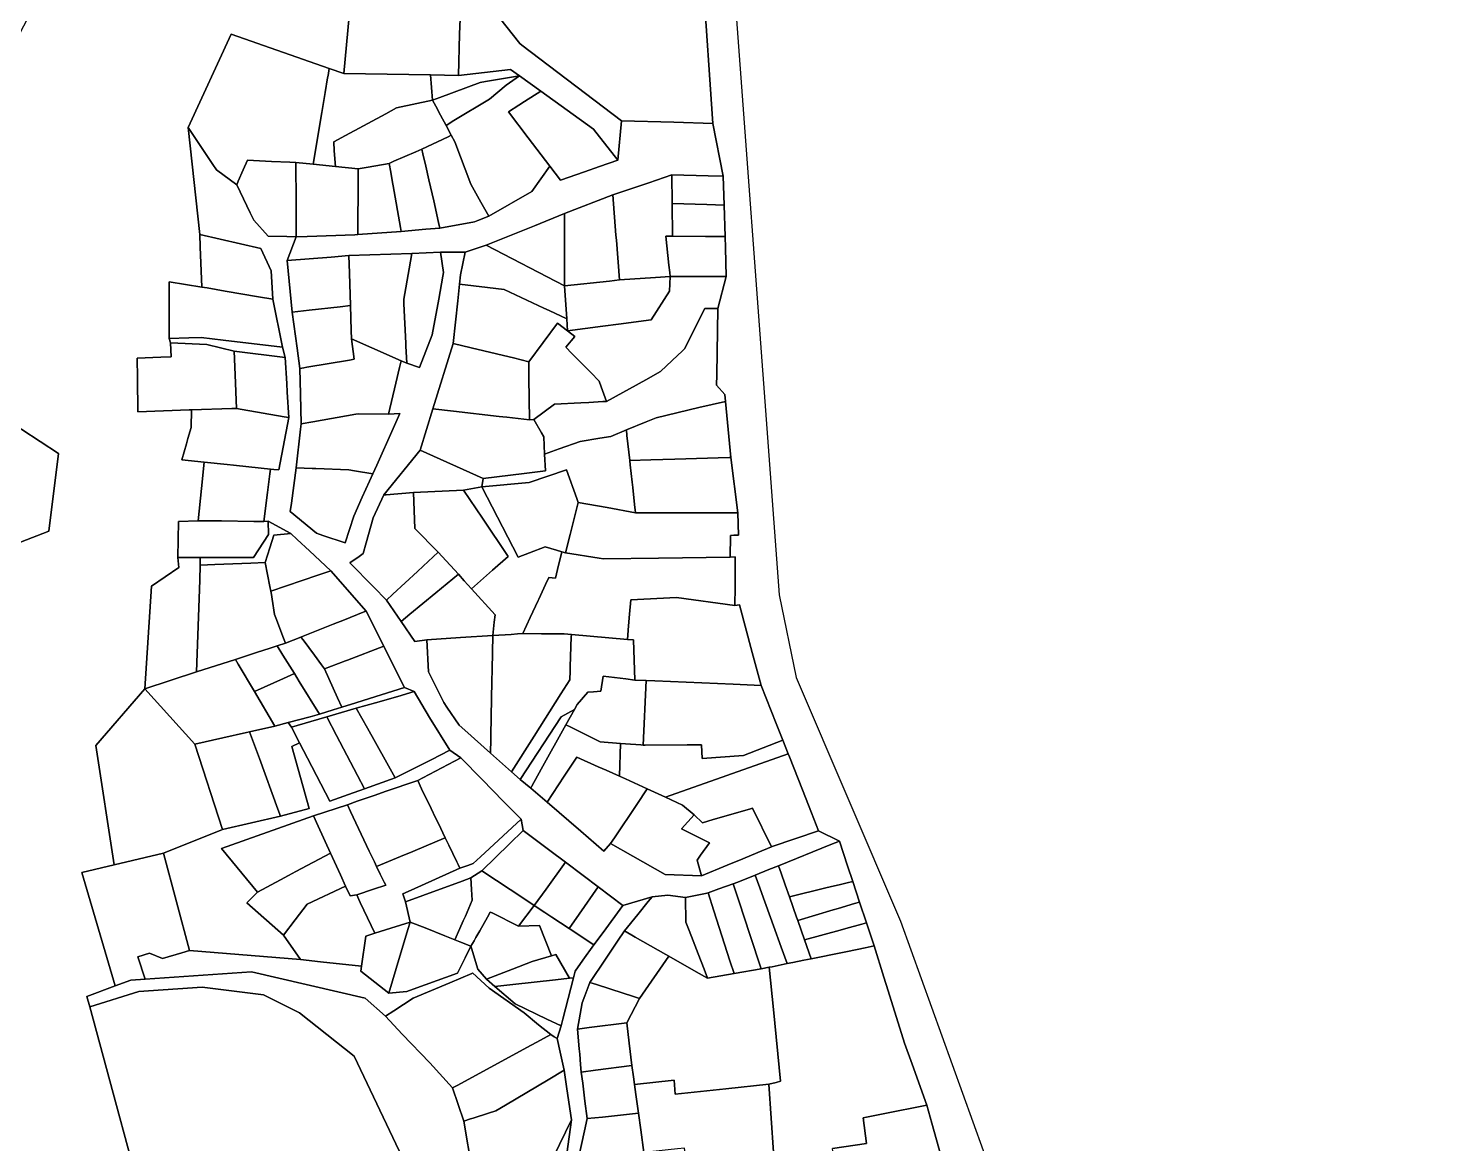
# Model space of a CAD drawing. Header units: inches. Extents: x 469449 to 472390, y 1000542 to 1004361.
# Drawn here: x 472081 to 472390.3, y 1001088.8 to 1001334.7 of the extents above; entities that cross this region are included whole.
import ezdxf

# ---------------------------------------------------------------- set-up
doc = ezdxf.new("R2010")
doc.units = ezdxf.units.IN
doc.header["$MEASUREMENT"] = 0
doc.layers.add('Gulele_10_07_New_Parcel', color=7, linetype='Continuous')

msp = doc.modelspace()

# ---------------------------------------------------------------- linework, layer by layer
at = {"layer": 'Gulele_10_07_New_Parcel'}
for points in [[(472097.52, 1001483.03), (472088.85, 1001455.86), (472086.35, 1001431.86), (472086.26, 1001429.87), (472086.08, 1001425.94), (472084.62, 1001394.42), (472085.99, 1001361.15), (472081.68, 1001338.57), (472070.96, 1001318.11), (472067.76, 1001275.52), (472075.54, 1001248.93), (472087.65, 1001241), (472085.56, 1001223.88), (472071.64, 1001218.5), (472071.22, 1001208.48), (472078.6, 1001202.64), (472076.23, 1001168.48), (472075.81, 1001136.6), (472070.1, 1001115.38), (472081.24, 1001080.03)], [(472232.75, 1001463.52), (472234.19, 1001375.33), (472246.48, 1001209.8), (472250.24, 1001191.59), (472273.22, 1001137.95), (472291.43, 1001087.35), (472302.12, 1001044.85), (472306.17, 1000998.59), (472307.47, 1000965.19), (472310.36, 1000866.6), (472312.67, 1000853.3), (472319.9, 1000826.99), (472352.13, 1000750.8), (472385.08, 1000686.03), (472390.32, 1000679.22), (472200.76, 1000644.61), (472199.07, 1000644.3), (471657.08, 1000542.93), (471653.75, 1000542.33), (471650.07, 1000541.67), (471342.89, 1000998.27), (471292.88, 1001049.45)], [(472152.28, 1001343.77), (472150.55, 1001324.72), (472147.32, 1001325.85), (472125.72, 1001333.42), (472116.25, 1001312.84), (472118.77, 1001289.22), (472118.88, 1001286.51), (472119.24, 1001277.66), (472112.07, 1001278.8), (472112.07, 1001269.96), (472112.07, 1001266.35), (472112.37, 1001265.36), (472112.48, 1001262.29), (472110.23, 1001262.2), (472105.01, 1001261.99), (472105.05, 1001257.55), (472105.13, 1001250.2), (472116.45, 1001250.57), (472116.98, 1001250.59), (472116.87, 1001246.73), (472116.19, 1001244.31), (472115.85, 1001243.1), (472114.86, 1001239.62), (472119.79, 1001239.09), (472119.17, 1001233.26), (472118.41, 1001226.18), (472114.08, 1001226.03), (472113.96, 1001218.03), (472114.2, 1001215.85), (472108.15, 1001211.76), (472106.67, 1001189.13), (472095.89, 1001176.67), (472099.89, 1001150.3), (472092.83, 1001148.64), (472100.12, 1001123.65), (472093.9, 1001121.34), (472094.53, 1001119.02), (472108.77, 1001066.61)], [(472288.14, 1001064.82), (472280.12, 1001093.37), (472279.01, 1001097.36), (472275.75, 1001106.41), (472274.1, 1001111), (472270.47, 1001122.58), (472269.54, 1001125.57), (472267.38, 1001132.46), (472265.7, 1001137.53), (472264.18, 1001142.14), (472262.68, 1001146.67), (472261.54, 1001150.09), (472259.74, 1001155.55), (472255.16, 1001157.84), (472253.61, 1001161.77), (472251.59, 1001166.87), (472248.72, 1001174.16), (472248.46, 1001174.82), (472247.27, 1001177.84), (472245.82, 1001181.51), (472244.74, 1001184.24), (472242.52, 1001189.86), (472240.55, 1001197.13), (472237.71, 1001207.62), (472236.73, 1001207.52), (472236.75, 1001211.57), (472236.76, 1001212.24), (472236.8, 1001218.2), (472235.67, 1001218.12), (472235.74, 1001222.93), (472236.47, 1001222.96), (472237.51, 1001223), (472237.36, 1001227.93), (472235.81, 1001240.09), (472234.61, 1001252.47), (472234.47, 1001253.95), (472232.69, 1001256.02), (472232.72, 1001258.29), (472232.93, 1001272.97), (472234.82, 1001280.02), (472234.62, 1001286.27), (472234.54, 1001288.79), (472234.32, 1001295.72), (472234.11, 1001302.09), (472231.88, 1001313.72), (472229.74, 1001344.89)], [(472184.84, 1001337.02), (472189.33, 1001331.34), (472189.79, 1001330.99), (472211.72, 1001314.33), (472210.91, 1001305.62), (472205.52, 1001312.44), (472193.93, 1001320.8), (472189.22, 1001324.19), (472187.29, 1001325.58), (472175.8, 1001324.31), (472176.06, 1001333.43), (472176.21, 1001338.47)], [(472071.64, 1001218.5), (472085.56, 1001223.88), (472087.65, 1001241), (472075.54, 1001248.93)], [(472198.42, 1001077.55), (472200.69, 1001094.11), (472199.71, 1001100.94), (472199.12, 1001105.06), (472198.23, 1001109.06), (472197.55, 1001112.06), (472198.4, 1001114.82), (472198.78, 1001116.3), (472201.12, 1001125.46), (472201.49, 1001126.91), (472203.23, 1001129.34), (472205.63, 1001132.69), (472207.65, 1001135.44), (472212.03, 1001141.39), (472218.45, 1001143.31), (472217.6, 1001142.25), (472215.29, 1001139.37), (472212.41, 1001135.77), (472210.87, 1001133.48), (472208.21, 1001129.52), (472204.77, 1001124.4), (472203.66, 1001121.49), (472203.07, 1001119.93), (472202.62, 1001117.45), (472202.02, 1001114.13), (472202.41, 1001109.75), (472202.52, 1001108.61), (472202.72, 1001106.3), (472202.87, 1001104.67), (472203.18, 1001102.22), (472203.68, 1001098.29), (472204.17, 1001094.4), (472203.59, 1001091.74), (472202.28, 1001085.67)], [(472245.26, 1001087.04), (472244.21, 1001102.03), (472245.79, 1001102.4), (472246.77, 1001102.63), (472245.21, 1001118.44), (472244.29, 1001127.76), (472244.95, 1001127.89), (472248.21, 1001128.56), (472249.46, 1001128.81), (472251.92, 1001129.31), (472253.5, 1001129.63), (472260.42, 1001131.04), (472261.5, 1001131.26), (472265.41, 1001132.06), (472267.38, 1001132.46), (472269.54, 1001125.57), (472270.47, 1001122.58), (472274.1, 1001111), (472275.75, 1001106.41), (472279.01, 1001097.36), (472269.38, 1001095.43), (472264.98, 1001094.55), (472265.7, 1001088.95), (472258.2, 1001087.83)], [(472169.11, 1001073.88), (472152.78, 1001108.14), (472140.74, 1001117.74), (472138.59, 1001118.81), (472132.85, 1001121.69), (472119.28, 1001123.36), (472105.36, 1001122.39), (472094.53, 1001119.02), (472093.9, 1001121.34), (472100.12, 1001123.65), (472103.57, 1001124.93), (472106.76, 1001125.15), (472130.17, 1001126.74), (472155.22, 1001120.94), (472159.73, 1001116.95), (472163.37, 1001113.02), (472169.47, 1001106.68), (472174.5, 1001101.17), (472176.97, 1001093.88), (472178.82, 1001082.99)]]:
    msp.add_lwpolyline(points, dxfattribs=at)
for points in [[(472229.74, 1001344.89), (472231.88, 1001313.72), (472223.28, 1001313.98), (472211.72, 1001314.33), (472189.79, 1001330.99), (472189.33, 1001331.34), (472184.84, 1001337.02), (472182.81, 1001339.59), (472183.3, 1001346.91), (472183.54, 1001350.57), (472183.73, 1001353.44), (472194.72, 1001376.36), (472225.48, 1001386.01), (472227.2, 1001386.55), (472229.03, 1001354.77), (472226.18, 1001353.65), (472226.69, 1001345.29)], [(472176.06, 1001333.43), (472175.8, 1001324.31), (472169.6, 1001324.41), (472150.55, 1001324.72), (472152.28, 1001343.77), (472153.74, 1001343.45), (472160.46, 1001341.96), (472170.38, 1001339.76), (472176.21, 1001338.47)], [(472145.68, 1001316.16), (472143.75, 1001304.72), (472139.96, 1001305.11), (472138.62, 1001305.17), (472134.61, 1001305.36), (472129.27, 1001305.62), (472128.35, 1001303.5), (472127.27, 1001301.01), (472126.93, 1001300.22), (472122.46, 1001303.47), (472121.68, 1001304.64), (472116.25, 1001312.84), (472125.72, 1001333.42), (472147.32, 1001325.85), (472147.06, 1001324.27), (472146.97, 1001323.74), (472146.42, 1001320.53)], [(472148.44, 1001307.71), (472148.69, 1001304.2), (472143.75, 1001304.72), (472145.68, 1001316.16), (472146.42, 1001320.53), (472146.97, 1001323.74), (472147.06, 1001324.27), (472147.32, 1001325.85), (472150.55, 1001324.72), (472169.6, 1001324.41), (472170.09, 1001318.86), (472162.15, 1001317.13), (472159.8, 1001315.87), (472150.91, 1001311.09), (472148.3, 1001309.69)], [(472189.22, 1001324.19), (472181.75, 1001322.93), (472180.58, 1001322.73), (472171.69, 1001319.45), (472170.09, 1001318.86), (472169.6, 1001324.41), (472175.8, 1001324.31), (472187.29, 1001325.58)], [(472173.06, 1001313.29), (472171.85, 1001315.56), (472170.82, 1001317.5), (472170.09, 1001318.86), (472171.69, 1001319.45), (472180.58, 1001322.73), (472181.75, 1001322.93), (472189.22, 1001324.19), (472186.28, 1001322.19), (472182.64, 1001319.1), (472174.79, 1001314.34)], [(472191.98, 1001298.69), (472182.51, 1001293.29), (472180.76, 1001296.39), (472178.54, 1001300.32), (472174.98, 1001309.69), (472174.22, 1001311.11), (472173.06, 1001313.29), (472174.79, 1001314.34), (472182.64, 1001319.1), (472186.28, 1001322.19), (472189.22, 1001324.19), (472193.93, 1001320.8), (472190.33, 1001318.54), (472189.07, 1001317.75), (472186.79, 1001316.31), (472191.17, 1001310.57), (472195.96, 1001304.28)], [(472155.89, 1001304.08), (472153.7, 1001303.68), (472148.69, 1001304.2), (472148.44, 1001307.71), (472148.3, 1001309.69), (472150.91, 1001311.09), (472159.8, 1001315.87), (472162.15, 1001317.13), (472170.09, 1001318.86), (472170.82, 1001317.5), (472171.85, 1001315.56), (472173.06, 1001313.29), (472174.22, 1001311.11), (472173.55, 1001310.79), (472167.75, 1001308.06), (472166.37, 1001307.46), (472161.58, 1001305.37), (472160.52, 1001304.91)], [(472203.57, 1001303.07), (472198.29, 1001301.24), (472195.96, 1001304.28), (472191.17, 1001310.57), (472186.79, 1001316.31), (472189.07, 1001317.75), (472190.33, 1001318.54), (472193.93, 1001320.8), (472205.52, 1001312.44), (472210.91, 1001305.62), (472206.89, 1001304.22)], [(472121.68, 1001304.64), (472122.46, 1001303.47), (472126.93, 1001300.22), (472129.92, 1001293.99), (472130.69, 1001292.38), (472133.85, 1001288.91), (472137.99, 1001288.78), (472140.06, 1001288.71), (472138.07, 1001283.48), (472139.14, 1001272.16), (472140.24, 1001264.22), (472140.86, 1001259.74), (472140.97, 1001254.08), (472141.1, 1001247.53), (472140.97, 1001246.34), (472140.03, 1001237.83), (472138.97, 1001230.02), (472138.72, 1001228.2), (472144.53, 1001223.4), (472145.91, 1001222.94), (472150.82, 1001221.32), (472152.72, 1001227.19), (472154.6, 1001231.35), (472156.2, 1001234.87), (472156.93, 1001236.47), (472157.81, 1001238.44), (472161.39, 1001246.5), (472162.86, 1001249.8), (472160.37, 1001249.66), (472161.99, 1001256.49), (472162.81, 1001259.92), (472163.17, 1001261.44), (472164.4, 1001260.9), (472167.24, 1001259.95), (472170.03, 1001267.12), (472171.45, 1001274.98), (472172.37, 1001280.07), (472172.52, 1001280.87), (472171.81, 1001285.32), (472177.28, 1001285.34), (472176.22, 1001280.39), (472176.01, 1001278.33), (472175.63, 1001274.62), (472174.66, 1001265.25), (472170.14, 1001250.82), (472167.38, 1001241.72), (472159.33, 1001231.85), (472157, 1001226.83), (472155.46, 1001221.27), (472154.8, 1001218.91), (472153.93, 1001218.3), (472151.83, 1001216.86), (472157.06, 1001211.58), (472159.96, 1001208.65), (472163.16, 1001203.97), (472166.18, 1001199.53), (472168.86, 1001199.91), (472169.22, 1001192.84), (472172.54, 1001186.12), (472173.24, 1001185.08), (472175.93, 1001181.09), (472177.17, 1001180), (472182.87, 1001174.95), (472187.5, 1001170.86), (472189.43, 1001169.14), (472191.75, 1001167.25), (472195.31, 1001164.17), (472202.76, 1001157.74), (472207.8, 1001153.38), (472209.28, 1001155.01), (472214.26, 1001152.21), (472221.37, 1001148.22), (472229.37, 1001147.94), (472234.98, 1001150.26), (472238.43, 1001151.69), (472241.75, 1001153.06), (472244.77, 1001154.31), (472244.91, 1001154.37), (472255.16, 1001157.84), (472259.74, 1001155.55), (472257.87, 1001154.79), (472246.35, 1001150.15), (472244.23, 1001149.3), (472241.18, 1001148.07), (472237.34, 1001146.52), (472236.37, 1001146.13), (472233.17, 1001145.02), (472230.79, 1001144.19), (472230.24, 1001144), (472225.8, 1001143.11), (472221.91, 1001143.67), (472218.45, 1001143.31), (472212.03, 1001141.39), (472206.59, 1001145.49), (472203.31, 1001147.96), (472199.41, 1001150.91), (472195.95, 1001153.51), (472190.09, 1001157.92), (472189.58, 1001160.39), (472185.73, 1001164.32), (472181.01, 1001169.14), (472176.35, 1001173.9), (472173.88, 1001175.6), (472169.38, 1001182.83), (472166.06, 1001188.52), (472163.88, 1001189.38), (472159.48, 1001198.19), (472159.32, 1001198.51), (472155.46, 1001206.24), (472147.69, 1001215.13), (472142.99, 1001219.51), (472140.26, 1001222.06), (472138.86, 1001223.37), (472133.83, 1001226.09), (472132.94, 1001226), (472133.74, 1001232.4), (472134.25, 1001236.47), (472134.39, 1001237.56), (472135.13, 1001237.48), (472136.2, 1001237.36), (472138.39, 1001248.89), (472138.06, 1001254.52), (472137.95, 1001256.39), (472137.62, 1001262.17), (472137.03, 1001264.4), (472134.9, 1001274.99), (472134.54, 1001281.22), (472132.23, 1001286.19), (472118.77, 1001289.22), (472116.25, 1001312.84)], [(472231.88, 1001313.72), (472234.11, 1001302.09), (472230.81, 1001302.17), (472222.8, 1001302.37), (472217.72, 1001300.66), (472209.79, 1001297.99), (472199.19, 1001293.88), (472192.52, 1001291.19), (472181.87, 1001286.88), (472177.28, 1001285.34), (472171.81, 1001285.32), (472165.52, 1001285.08), (472151.65, 1001284.61), (472147.72, 1001284.28), (472138.07, 1001283.48), (472140.06, 1001288.71), (472142.43, 1001288.8), (472152.93, 1001289.19), (472153.6, 1001289.22), (472163.17, 1001289.93), (472168.6, 1001290.39), (472171.72, 1001290.65), (472179.35, 1001292.07), (472180.05, 1001292.34), (472182.51, 1001293.29), (472191.98, 1001298.69), (472195.96, 1001304.28), (472198.29, 1001301.24), (472203.57, 1001303.07), (472206.89, 1001304.22), (472210.91, 1001305.62), (472211.72, 1001314.33), (472223.28, 1001313.98)], [(472179.35, 1001292.07), (472171.72, 1001290.65), (472171.43, 1001291.92), (472170.34, 1001296.67), (472169.29, 1001301.28), (472168.6, 1001304.34), (472167.98, 1001307.05), (472167.75, 1001308.06), (472173.55, 1001310.79), (472174.22, 1001311.11), (472174.98, 1001309.69), (472178.54, 1001300.32), (472180.76, 1001296.39), (472182.51, 1001293.29), (472180.05, 1001292.34)], [(472168.6, 1001290.39), (472163.17, 1001289.93), (472163.02, 1001290.77), (472161.39, 1001299.97), (472161.26, 1001300.71), (472160.86, 1001303), (472160.52, 1001304.91), (472161.58, 1001305.37), (472166.37, 1001307.46), (472167.75, 1001308.06), (472167.98, 1001307.05), (472168.6, 1001304.34), (472169.29, 1001301.28), (472170.34, 1001296.67), (472171.43, 1001291.92), (472171.72, 1001290.65)], [(472140, 1001297.84), (472140.06, 1001288.71), (472137.99, 1001288.78), (472133.85, 1001288.91), (472130.69, 1001292.38), (472129.92, 1001293.99), (472126.93, 1001300.22), (472127.27, 1001301.01), (472128.35, 1001303.5), (472129.27, 1001305.62), (472134.61, 1001305.36), (472138.62, 1001305.17), (472139.96, 1001305.11), (472139.97, 1001303.55)], [(472142.43, 1001288.8), (472140.06, 1001288.71), (472140, 1001297.84), (472139.97, 1001303.55), (472139.96, 1001305.11), (472143.75, 1001304.72), (472148.69, 1001304.2), (472153.7, 1001303.68), (472153.67, 1001300.02), (472153.61, 1001290.83), (472153.6, 1001289.22), (472152.93, 1001289.19)], [(472163.17, 1001289.93), (472153.6, 1001289.22), (472153.61, 1001290.83), (472153.67, 1001300.02), (472153.7, 1001303.68), (472155.89, 1001304.08), (472160.52, 1001304.91), (472160.86, 1001303), (472161.26, 1001300.71), (472161.39, 1001299.97), (472163.02, 1001290.77)], [(472219.22, 1001279.79), (472211.28, 1001279.24), (472210.59, 1001287.96), (472210.5, 1001289.12), (472209.79, 1001297.99), (472217.72, 1001300.66), (472222.8, 1001302.37), (472222.87, 1001296.08), (472222.94, 1001288.86), (472221.53, 1001288.86), (472222.19, 1001282.48), (472222.36, 1001280.88), (472222.45, 1001280.02)], [(472234.11, 1001302.09), (472234.32, 1001295.72), (472230.54, 1001295.84), (472222.87, 1001296.08), (472222.8, 1001302.37), (472230.81, 1001302.17)], [(472209.05, 1001278.99), (472199.19, 1001277.9), (472199.19, 1001281.93), (472199.19, 1001283.43), (472199.19, 1001287.05), (472199.19, 1001288.08), (472199.19, 1001293.88), (472209.79, 1001297.99), (472210.5, 1001289.12), (472210.59, 1001287.96), (472211.28, 1001279.24)], [(472199.19, 1001281.93), (472199.19, 1001277.9), (472181.87, 1001286.88), (472192.52, 1001291.19), (472199.19, 1001293.88), (472199.19, 1001288.08), (472199.19, 1001287.05), (472199.19, 1001283.43)], [(472234.32, 1001295.72), (472234.54, 1001288.79), (472230.23, 1001288.82), (472222.94, 1001288.86), (472222.87, 1001296.08), (472230.54, 1001295.84)], [(472134.54, 1001281.22), (472134.9, 1001274.99), (472131.71, 1001275.54), (472124.38, 1001276.79), (472120.42, 1001277.46), (472119.24, 1001277.66), (472118.88, 1001286.51), (472118.77, 1001289.22), (472132.23, 1001286.19)], [(472234.82, 1001280.02), (472222.45, 1001280.02), (472222.36, 1001280.88), (472222.19, 1001282.48), (472221.53, 1001288.86), (472222.94, 1001288.86), (472230.23, 1001288.82), (472234.54, 1001288.79), (472234.62, 1001286.27)], [(472142.86, 1001272.57), (472139.14, 1001272.16), (472138.07, 1001283.48), (472147.72, 1001284.28), (472151.65, 1001284.61), (472151.77, 1001280.76), (472152.01, 1001273.58), (472149.7, 1001273.32)], [(472164.23, 1001264.63), (472164.4, 1001260.9), (472163.17, 1001261.44), (472156.7, 1001264.28), (472152.24, 1001266.23), (472152.18, 1001268.09), (472152.01, 1001273.58), (472151.77, 1001280.76), (472151.65, 1001284.61), (472165.52, 1001285.08), (472164.92, 1001281.65), (472163.75, 1001275.01), (472163.79, 1001273.97), (472164.19, 1001265.33)], [(472170.03, 1001267.12), (472167.24, 1001259.95), (472164.4, 1001260.9), (472164.23, 1001264.63), (472164.19, 1001265.33), (472163.79, 1001273.97), (472163.75, 1001275.01), (472164.92, 1001281.65), (472165.52, 1001285.08), (472171.81, 1001285.32), (472172.52, 1001280.87), (472172.37, 1001280.07), (472171.45, 1001274.98)], [(472199.19, 1001277.9), (472199.66, 1001270.63), (472195.8, 1001272.46), (472194.64, 1001273.01), (472185.9, 1001277.14), (472184.05, 1001277.36), (472182.18, 1001277.59), (472176.01, 1001278.33), (472176.22, 1001280.39), (472177.28, 1001285.34), (472181.87, 1001286.88)], [(472134.9, 1001274.99), (472137.03, 1001264.4), (472123.92, 1001265.96), (472119.06, 1001266.53), (472116.38, 1001266.46), (472112.07, 1001266.35), (472112.07, 1001269.96), (472112.07, 1001278.8), (472119.24, 1001277.66), (472120.42, 1001277.46), (472124.38, 1001276.79), (472131.71, 1001275.54)], [(472199.66, 1001270.63), (472199.83, 1001268), (472197.6, 1001269.74), (472191.27, 1001261.22), (472187.93, 1001262.03), (472186.99, 1001262.26), (472178.58, 1001264.3), (472174.66, 1001265.25), (472175.63, 1001274.62), (472176.01, 1001278.33), (472182.18, 1001277.59), (472184.05, 1001277.36), (472185.9, 1001277.14), (472194.64, 1001273.01), (472195.8, 1001272.46)], [(472207.6, 1001269.02), (472199.83, 1001268), (472199.66, 1001270.63), (472199.19, 1001277.9), (472209.05, 1001278.99), (472211.28, 1001279.24), (472219.22, 1001279.79), (472222.45, 1001280.02), (472222.31, 1001276.79), (472218.28, 1001270.42), (472211.09, 1001269.48)], [(472217.07, 1001257.24), (472208.45, 1001252.47), (472207.27, 1001255.69), (472206.83, 1001256.91), (472206.54, 1001257.2), (472205.25, 1001258.52), (472200.8, 1001263.05), (472199.47, 1001264.41), (472201.45, 1001266.74), (472199.83, 1001268), (472207.6, 1001269.02), (472211.09, 1001269.48), (472218.28, 1001270.42), (472222.31, 1001276.79), (472222.45, 1001280.02), (472234.82, 1001280.02), (472232.93, 1001272.97), (472230.06, 1001272.91), (472225.63, 1001264.07), (472225.03, 1001263.49), (472224.14, 1001262.66), (472220.33, 1001259.05)], [(472141.7, 1001259.88), (472140.86, 1001259.74), (472140.24, 1001264.22), (472139.14, 1001272.16), (472142.86, 1001272.57), (472149.7, 1001273.32), (472152.01, 1001273.58), (472152.18, 1001268.09), (472152.24, 1001266.23), (472152.84, 1001261.75), (472151.79, 1001261.58), (472142.38, 1001259.99)], [(472198, 1001242), (472194.78, 1001240.86), (472194.6, 1001244.69), (472194.09, 1001245.55), (472192.41, 1001248.44), (472196.93, 1001251.83), (472202.79, 1001252.15), (472204.56, 1001252.25), (472207.63, 1001252.42), (472208.45, 1001252.47), (472217.07, 1001257.24), (472220.33, 1001259.05), (472224.14, 1001262.66), (472225.03, 1001263.49), (472225.63, 1001264.07), (472230.06, 1001272.91), (472232.93, 1001272.97), (472232.72, 1001258.29), (472232.69, 1001256.02), (472234.47, 1001253.95), (472234.61, 1001252.47), (472228.79, 1001251.09), (472219.34, 1001248.86), (472217.18, 1001247.97), (472212.8, 1001246.17), (472209.37, 1001244.76), (472206.93, 1001244.35), (472202.59, 1001243.63)], [(472192.41, 1001248.44), (472191.42, 1001248.42), (472191.31, 1001257.65), (472191.27, 1001261.22), (472197.6, 1001269.74), (472199.83, 1001268), (472201.45, 1001266.74), (472199.47, 1001264.41), (472200.8, 1001263.05), (472205.25, 1001258.52), (472206.54, 1001257.2), (472206.83, 1001256.91), (472207.27, 1001255.69), (472208.45, 1001252.47), (472207.63, 1001252.42), (472204.56, 1001252.25), (472202.79, 1001252.15), (472196.93, 1001251.83)], [(472123.92, 1001265.96), (472137.03, 1001264.4), (472137.62, 1001262.17), (472126.35, 1001263.53), (472120.31, 1001265.01), (472112.37, 1001265.36), (472112.07, 1001266.35), (472116.38, 1001266.46), (472119.06, 1001266.53)], [(472161.99, 1001256.49), (472160.37, 1001249.66), (472153.78, 1001249.72), (472153.2, 1001249.62), (472143.69, 1001247.98), (472141.1, 1001247.53), (472140.97, 1001254.08), (472140.86, 1001259.74), (472141.7, 1001259.88), (472142.38, 1001259.99), (472151.79, 1001261.58), (472152.84, 1001261.75), (472152.24, 1001266.23), (472156.7, 1001264.28), (472163.17, 1001261.44), (472162.81, 1001259.92)], [(472116.45, 1001250.57), (472105.13, 1001250.2), (472105.05, 1001257.55), (472105.01, 1001261.99), (472110.23, 1001262.2), (472112.48, 1001262.29), (472112.37, 1001265.36), (472120.31, 1001265.01), (472126.35, 1001263.53), (472126.57, 1001258.31), (472126.89, 1001250.91), (472125.83, 1001250.87), (472116.98, 1001250.59)], [(472138.06, 1001254.52), (472138.39, 1001248.89), (472137.36, 1001249.07), (472128.16, 1001250.69), (472126.89, 1001250.91), (472126.57, 1001258.31), (472126.35, 1001263.53), (472137.62, 1001262.17), (472137.95, 1001256.39)], [(472191.31, 1001257.65), (472191.42, 1001248.42), (472186.44, 1001248.98), (472185.59, 1001249.08), (472184.77, 1001249.17), (472174.73, 1001250.3), (472170.14, 1001250.82), (472174.66, 1001265.25), (472178.58, 1001264.3), (472186.99, 1001262.26), (472187.93, 1001262.03), (472191.27, 1001261.22)], [(472138.39, 1001248.89), (472136.2, 1001237.36), (472135.13, 1001237.48), (472134.39, 1001237.56), (472126.87, 1001238.35), (472126.25, 1001238.41), (472124.86, 1001238.56), (472119.79, 1001239.09), (472114.86, 1001239.62), (472115.85, 1001243.1), (472116.19, 1001244.31), (472116.87, 1001246.73), (472116.98, 1001250.59), (472125.83, 1001250.87), (472126.89, 1001250.91), (472128.16, 1001250.69), (472137.36, 1001249.07)], [(472186.44, 1001248.98), (472191.42, 1001248.42), (472192.41, 1001248.44), (472194.09, 1001245.55), (472194.6, 1001244.69), (472194.78, 1001240.86), (472194.95, 1001237.19), (472190.25, 1001236.61), (472181.24, 1001235.49), (472167.38, 1001241.72), (472170.14, 1001250.82), (472174.73, 1001250.3), (472184.77, 1001249.17), (472185.59, 1001249.08)], [(472218.16, 1001239.58), (472213.54, 1001239.45), (472212.93, 1001244.92), (472212.8, 1001246.17), (472217.18, 1001247.97), (472219.34, 1001248.86), (472228.79, 1001251.09), (472234.61, 1001252.47), (472235.81, 1001240.09), (472235.42, 1001240.08), (472223.45, 1001239.73), (472220.81, 1001239.66)], [(472162.86, 1001249.8), (472161.39, 1001246.5), (472157.81, 1001238.44), (472156.93, 1001236.47), (472152.88, 1001237.19), (472151.65, 1001237.41), (472144.4, 1001237.67), (472143.59, 1001237.7), (472140.03, 1001237.83), (472140.97, 1001246.34), (472141.1, 1001247.53), (472143.69, 1001247.98), (472153.2, 1001249.62), (472153.78, 1001249.72), (472160.37, 1001249.66)], [(472213.65, 1001238.46), (472214.07, 1001234.63), (472214.2, 1001233.51), (472214.61, 1001229.75), (472214.81, 1001227.93), (472208.6, 1001229.05), (472202.16, 1001230.21), (472201.86, 1001231.06), (472199.62, 1001237.37), (472191.35, 1001234.61), (472180.96, 1001233.62), (472181.24, 1001235.49), (472190.25, 1001236.61), (472194.95, 1001237.19), (472194.78, 1001240.86), (472198, 1001242), (472202.59, 1001243.63), (472206.93, 1001244.35), (472209.37, 1001244.76), (472212.8, 1001246.17), (472212.93, 1001244.92), (472213.54, 1001239.45)], [(472181.24, 1001235.49), (472180.96, 1001233.62), (472176.93, 1001232.91), (472165.9, 1001232.42), (472159.87, 1001231.9), (472159.33, 1001231.85), (472167.38, 1001241.72)], [(472133.74, 1001232.4), (472132.94, 1001226), (472131.56, 1001226.02), (472130.72, 1001226.03), (472123.57, 1001226.12), (472119.52, 1001226.17), (472118.41, 1001226.18), (472119.17, 1001233.26), (472119.79, 1001239.09), (472124.86, 1001238.56), (472126.25, 1001238.41), (472126.87, 1001238.35), (472134.39, 1001237.56), (472134.25, 1001236.47)], [(472152.72, 1001227.19), (472150.82, 1001221.32), (472145.91, 1001222.94), (472144.53, 1001223.4), (472138.72, 1001228.2), (472138.97, 1001230.02), (472140.03, 1001237.83), (472143.59, 1001237.7), (472144.4, 1001237.67), (472151.65, 1001237.41), (472152.88, 1001237.19), (472156.93, 1001236.47), (472156.2, 1001234.87), (472154.6, 1001231.35)], [(472215.6, 1001227.93), (472214.81, 1001227.93), (472214.61, 1001229.75), (472214.2, 1001233.51), (472214.07, 1001234.63), (472213.65, 1001238.46), (472213.54, 1001239.45), (472218.16, 1001239.58), (472220.81, 1001239.66), (472223.45, 1001239.73), (472235.42, 1001240.08), (472235.81, 1001240.09), (472237.36, 1001227.93), (472236.47, 1001227.93)], [(472200.41, 1001223.16), (472199.4, 1001219.11), (472198.55, 1001219.34), (472197.43, 1001219.66), (472194.89, 1001220.39), (472191.45, 1001219.08), (472188.95, 1001218.13), (472180.96, 1001233.62), (472191.35, 1001234.61), (472199.62, 1001237.37), (472201.86, 1001231.06), (472202.16, 1001230.21)], [(472161.37, 1001209.96), (472159.96, 1001208.65), (472157.06, 1001211.58), (472151.83, 1001216.86), (472153.93, 1001218.3), (472154.8, 1001218.91), (472155.46, 1001221.27), (472157, 1001226.83), (472159.33, 1001231.85), (472159.87, 1001231.9), (472165.9, 1001232.42), (472166.18, 1001224.43), (472171.35, 1001219.26), (472168.04, 1001216.18), (472166.78, 1001215.01)], [(472183.33, 1001215.27), (472178.66, 1001211.16), (472177.07, 1001212.92), (472175.77, 1001214.36), (472172.22, 1001218.29), (472171.35, 1001219.26), (472166.18, 1001224.43), (472165.9, 1001232.42), (472176.93, 1001232.91), (472181.09, 1001226.72), (472186.76, 1001218.27)], [(472180.96, 1001233.62), (472188.95, 1001218.13), (472191.45, 1001219.08), (472194.89, 1001220.39), (472197.43, 1001219.66), (472198.55, 1001219.34), (472197.65, 1001215.44), (472197.21, 1001213.54), (472195.73, 1001213.68), (472195.01, 1001212.13), (472193.51, 1001208.88), (472193.38, 1001208.6), (472191.63, 1001204.82), (472190, 1001201.3), (472188.79, 1001201.22), (472187.4, 1001201.13), (472183.37, 1001200.86), (472183.69, 1001203.84), (472183.86, 1001205.4), (472178.66, 1001211.16), (472183.33, 1001215.27), (472186.76, 1001218.27), (472181.09, 1001226.72), (472176.93, 1001232.91)], [(472208.6, 1001229.05), (472214.81, 1001227.93), (472215.6, 1001227.93), (472236.47, 1001227.93), (472237.36, 1001227.93), (472237.51, 1001223), (472236.47, 1001222.96), (472235.74, 1001222.93), (472235.67, 1001218.12), (472219.87, 1001217.92), (472207.74, 1001217.77), (472206.8, 1001217.92), (472199.4, 1001219.11), (472200.41, 1001223.16), (472202.16, 1001230.21)], [(472131.56, 1001226.02), (472132.94, 1001226), (472133.83, 1001226.09), (472133.94, 1001223.13), (472130.62, 1001218.09), (472123.48, 1001218.06), (472120.65, 1001218.05), (472118.88, 1001218.05), (472113.96, 1001218.03), (472114.08, 1001226.03), (472118.41, 1001226.18), (472119.52, 1001226.17), (472123.57, 1001226.12), (472130.72, 1001226.03)], [(472138.86, 1001223.37), (472135.12, 1001222.95), (472134.26, 1001220.23), (472133.22, 1001216.97), (472130.03, 1001216.84), (472122.12, 1001216.51), (472118.89, 1001216.38), (472118.88, 1001218.05), (472120.65, 1001218.05), (472123.48, 1001218.06), (472130.62, 1001218.09), (472133.94, 1001223.13), (472133.83, 1001226.09)], [(472144.82, 1001214.15), (472134.47, 1001210.63), (472134.26, 1001211.67), (472133.22, 1001216.97), (472134.26, 1001220.23), (472135.12, 1001222.95), (472138.86, 1001223.37), (472140.26, 1001222.06), (472142.99, 1001219.51), (472147.69, 1001215.13)], [(472165.09, 1001205.56), (472163.16, 1001203.97), (472159.96, 1001208.65), (472161.37, 1001209.96), (472166.78, 1001215.01), (472168.04, 1001216.18), (472171.35, 1001219.26), (472172.22, 1001218.29), (472175.77, 1001214.36), (472172.06, 1001211.31), (472170.8, 1001210.27)], [(472206.8, 1001217.92), (472207.74, 1001217.77), (472219.87, 1001217.92), (472235.67, 1001218.12), (472236.8, 1001218.2), (472236.76, 1001212.24), (472236.75, 1001211.57), (472236.73, 1001207.52), (472223.86, 1001209.22), (472213.75, 1001208.73), (472213.5, 1001205.61), (472213.29, 1001203.02), (472213.05, 1001199.96), (472200.68, 1001201.09), (472199.12, 1001201.23), (472194.09, 1001201.27), (472190, 1001201.3), (472191.63, 1001204.82), (472193.38, 1001208.6), (472193.51, 1001208.88), (472195.01, 1001212.13), (472195.73, 1001213.68), (472197.21, 1001213.54), (472197.65, 1001215.44), (472198.55, 1001219.34), (472199.4, 1001219.11)], [(472118.89, 1001216.38), (472118.78, 1001213.07), (472118.1, 1001192.84), (472106.67, 1001189.13), (472108.15, 1001211.76), (472114.2, 1001215.85), (472113.96, 1001218.03), (472118.88, 1001218.05)], [(472126.64, 1001195.61), (472118.1, 1001192.84), (472118.78, 1001213.07), (472118.89, 1001216.38), (472122.12, 1001216.51), (472130.03, 1001216.84), (472133.22, 1001216.97), (472134.26, 1001211.67), (472134.47, 1001210.63), (472134.57, 1001209.93), (472134.74, 1001208.85), (472135.24, 1001205.47), (472135.52, 1001204.76), (472135.89, 1001203.79), (472137.09, 1001200.68), (472137.67, 1001199.19), (472135.82, 1001198.59), (472134.08, 1001198.02), (472131.5, 1001197.19)], [(472141.06, 1001200.53), (472137.67, 1001199.19), (472137.09, 1001200.68), (472135.89, 1001203.79), (472135.52, 1001204.76), (472135.24, 1001205.47), (472134.74, 1001208.85), (472134.57, 1001209.93), (472134.47, 1001210.63), (472144.82, 1001214.15), (472147.69, 1001215.13), (472155.46, 1001206.24), (472154.8, 1001205.98), (472150.71, 1001204.36), (472148.21, 1001203.37), (472141.59, 1001200.75)], [(472168.86, 1001199.91), (472166.18, 1001199.53), (472163.16, 1001203.97), (472165.09, 1001205.56), (472170.8, 1001210.27), (472172.06, 1001211.31), (472175.77, 1001214.36), (472177.07, 1001212.92), (472178.66, 1001211.16), (472183.86, 1001205.4), (472183.69, 1001203.84), (472183.37, 1001200.86), (472176.28, 1001200.4)], [(472223.86, 1001209.22), (472236.73, 1001207.52), (472237.71, 1001207.62), (472240.55, 1001197.13), (472242.52, 1001189.86), (472236.34, 1001190.13), (472219.07, 1001190.87), (472217.13, 1001190.96), (472214.66, 1001191.06), (472214.38, 1001199.91), (472213.05, 1001199.96), (472213.29, 1001203.02), (472213.5, 1001205.61), (472213.75, 1001208.73)], [(472150.92, 1001195.31), (472146.27, 1001193.53), (472145.64, 1001194.38), (472144.05, 1001196.51), (472141.54, 1001199.89), (472141.06, 1001200.53), (472141.59, 1001200.75), (472148.21, 1001203.37), (472150.71, 1001204.36), (472154.8, 1001205.98), (472155.46, 1001206.24), (472159.32, 1001198.51), (472151.34, 1001195.47)], [(472148.21, 1001184.46), (472145.2, 1001183.51), (472140.72, 1001190.72), (472139.63, 1001192.47), (472137.62, 1001195.7), (472137.08, 1001196.57), (472135.82, 1001198.59), (472137.67, 1001199.19), (472141.06, 1001200.53), (472141.54, 1001199.89), (472144.05, 1001196.51), (472145.64, 1001194.38), (472146.27, 1001193.53), (472149.16, 1001187.16), (472150.12, 1001185.06)], [(472182.93, 1001178.13), (472182.87, 1001174.95), (472177.17, 1001180), (472175.93, 1001181.09), (472173.24, 1001185.08), (472172.54, 1001186.12), (472169.22, 1001192.84), (472168.86, 1001199.91), (472176.28, 1001200.4), (472183.37, 1001200.86), (472183.22, 1001193.37), (472183.17, 1001190.72), (472183.1, 1001187.01), (472182.95, 1001178.85)], [(472192.47, 1001178.72), (472187.5, 1001170.86), (472182.87, 1001174.95), (472182.93, 1001178.13), (472182.95, 1001178.85), (472183.1, 1001187.01), (472183.17, 1001190.72), (472183.22, 1001193.37), (472183.37, 1001200.86), (472187.4, 1001201.13), (472188.79, 1001201.22), (472190, 1001201.3), (472194.09, 1001201.27), (472199.12, 1001201.23), (472200.68, 1001201.09), (472200.66, 1001200.6), (472200.42, 1001194.02), (472200.39, 1001193.07), (472200.32, 1001191.14), (472198.35, 1001188.02)], [(472214.38, 1001199.91), (472214.66, 1001191.06), (472212.68, 1001191.31), (472207.66, 1001191.93), (472207.16, 1001188.61), (472205.56, 1001188.49), (472204.34, 1001188.4), (472201.93, 1001185.64), (472201.34, 1001184.57), (472198.42, 1001182.96), (472189.43, 1001169.14), (472187.5, 1001170.86), (472192.47, 1001178.72), (472198.35, 1001188.02), (472200.32, 1001191.14), (472200.39, 1001193.07), (472200.42, 1001194.02), (472200.66, 1001200.6), (472200.68, 1001201.09), (472213.05, 1001199.96)], [(472137.27, 1001191.41), (472130.84, 1001188.53), (472127.26, 1001194.56), (472126.64, 1001195.61), (472131.5, 1001197.19), (472134.08, 1001198.02), (472135.82, 1001198.59), (472137.08, 1001196.57), (472137.62, 1001195.7), (472139.63, 1001192.47)], [(472153.17, 1001186.01), (472150.12, 1001185.06), (472149.16, 1001187.16), (472146.27, 1001193.53), (472150.92, 1001195.31), (472151.34, 1001195.47), (472159.32, 1001198.51), (472159.48, 1001198.19), (472163.88, 1001189.38), (472156.2, 1001186.97)], [(472123.9, 1001178.34), (472117.69, 1001176.95), (472106.67, 1001189.13), (472118.1, 1001192.84), (472126.64, 1001195.61), (472127.26, 1001194.56), (472130.84, 1001188.53), (472135.36, 1001180.91), (472129.76, 1001179.65), (472129.08, 1001179.5)], [(472138.26, 1001181.68), (472135.36, 1001180.91), (472130.84, 1001188.53), (472137.27, 1001191.41), (472139.63, 1001192.47), (472140.72, 1001190.72), (472145.2, 1001183.51), (472143.14, 1001182.97)], [(472217.13, 1001190.96), (472216.49, 1001176.73), (472216, 1001176.76), (472212.58, 1001177.02), (472211.54, 1001177.09), (472207.02, 1001177.43), (472200.4, 1001180.75), (472199.48, 1001181.21), (472201.34, 1001184.57), (472201.93, 1001185.64), (472204.34, 1001188.4), (472205.56, 1001188.49), (472207.16, 1001188.61), (472207.66, 1001191.93), (472212.68, 1001191.31), (472214.66, 1001191.06)], [(472110.79, 1001152.88), (472099.89, 1001150.3), (472095.89, 1001176.67), (472106.67, 1001189.13), (472117.69, 1001176.95), (472123.79, 1001158.12)], [(472166.06, 1001188.52), (472162.4, 1001187.46), (472157.49, 1001186.04), (472153.29, 1001184.83), (472146.77, 1001182.94), (472143.23, 1001181.92), (472138.97, 1001180.69), (472138.26, 1001181.68), (472143.14, 1001182.97), (472145.2, 1001183.51), (472148.21, 1001184.46), (472150.12, 1001185.06), (472153.17, 1001186.01), (472156.2, 1001186.97), (472163.88, 1001189.38)], [(472165.49, 1001171.34), (472161.85, 1001169.5), (472159.64, 1001173.45), (472155.74, 1001180.45), (472153.29, 1001184.83), (472157.49, 1001186.04), (472162.4, 1001187.46), (472166.06, 1001188.52), (472169.38, 1001182.83), (472173.88, 1001175.6), (472169.76, 1001173.51)], [(472247.27, 1001177.84), (472238.62, 1001174.46), (472229.5, 1001173.75), (472229.36, 1001176.8), (472226.21, 1001176.78), (472216.95, 1001176.73), (472216.49, 1001176.73), (472217.13, 1001190.96), (472219.07, 1001190.87), (472236.34, 1001190.13), (472242.52, 1001189.86), (472244.74, 1001184.24), (472245.82, 1001181.51)], [(472151.58, 1001165.86), (472147.44, 1001164.4), (472142.52, 1001173.86), (472140.79, 1001177.2), (472138.97, 1001180.69), (472143.23, 1001181.92), (472146.77, 1001182.94), (472148.93, 1001178.81), (472149.66, 1001177.42), (472153.52, 1001170.04), (472155.06, 1001167.09)], [(472161.85, 1001169.5), (472155.06, 1001167.09), (472153.52, 1001170.04), (472149.66, 1001177.42), (472148.93, 1001178.81), (472146.77, 1001182.94), (472153.29, 1001184.83), (472155.74, 1001180.45), (472159.64, 1001173.45)], [(472199.48, 1001181.21), (472194.04, 1001171.39), (472191.99, 1001167.67), (472191.75, 1001167.25), (472189.43, 1001169.14), (472198.42, 1001182.96), (472201.34, 1001184.57)], [(472136.6, 1001161.03), (472123.79, 1001158.12), (472117.69, 1001176.95), (472123.9, 1001178.34), (472129.08, 1001179.5), (472129.76, 1001179.65), (472131.49, 1001174.94), (472131.93, 1001173.75), (472136.02, 1001162.6)], [(472142.88, 1001162.75), (472136.6, 1001161.03), (472136.02, 1001162.6), (472131.93, 1001173.75), (472131.49, 1001174.94), (472129.76, 1001179.65), (472135.36, 1001180.91), (472138.26, 1001181.68), (472138.97, 1001180.69), (472140.79, 1001177.2), (472139.09, 1001176.38)], [(472211.54, 1001177.09), (472211.27, 1001169.86), (472208.33, 1001171.18), (472206.61, 1001171.95), (472201.9, 1001174.07), (472199.09, 1001169.85), (472195.31, 1001164.17), (472191.75, 1001167.25), (472191.99, 1001167.67), (472194.04, 1001171.39), (472199.48, 1001181.21), (472200.4, 1001180.75), (472207.02, 1001177.43)], [(472142.52, 1001173.86), (472147.44, 1001164.4), (472151.58, 1001165.86), (472155.06, 1001167.09), (472161.85, 1001169.5), (472165.49, 1001171.34), (472169.76, 1001173.51), (472173.88, 1001175.6), (472176.35, 1001173.9), (472167.92, 1001169.5), (472166.81, 1001168.92), (472159.67, 1001166.46), (472157.47, 1001165.71), (472153.47, 1001164.33), (472151.33, 1001163.59), (472143.88, 1001161.13), (472123.55, 1001153.96), (472131.5, 1001144.3), (472129.13, 1001141.98), (472137.24, 1001134.82), (472140.97, 1001129.44), (472116.56, 1001131.46), (472110.79, 1001152.88), (472123.79, 1001158.12), (472136.6, 1001161.03), (472142.88, 1001162.75), (472139.09, 1001176.38), (472140.79, 1001177.2)], [(472248.46, 1001174.82), (472221.41, 1001165.25), (472217.41, 1001167.11), (472212.61, 1001169.26), (472211.27, 1001169.86), (472211.54, 1001177.09), (472212.58, 1001177.02), (472216, 1001176.76), (472216.49, 1001176.73), (472216.95, 1001176.73), (472226.21, 1001176.78), (472229.36, 1001176.8), (472229.5, 1001173.75), (472238.62, 1001174.46), (472247.27, 1001177.84)], [(472177.88, 1001150.22), (472176.12, 1001149.61), (472175.73, 1001150.41), (472175.47, 1001150.96), (472173.66, 1001154.7), (472172.89, 1001156.3), (472171.37, 1001159.45), (472170.76, 1001160.72), (472169.77, 1001162.76), (472167.67, 1001167.12), (472166.81, 1001168.92), (472167.92, 1001169.5), (472176.35, 1001173.9), (472181.01, 1001169.14), (472185.73, 1001164.32), (472189.58, 1001160.39), (472180.66, 1001152.13), (472179.02, 1001150.61)], [(472209.28, 1001155.01), (472207.8, 1001153.38), (472202.76, 1001157.74), (472195.31, 1001164.17), (472199.09, 1001169.85), (472201.9, 1001174.07), (472206.61, 1001171.95), (472208.33, 1001171.18), (472211.27, 1001169.86), (472212.61, 1001169.26), (472217.41, 1001167.11), (472215.07, 1001163.62), (472210.16, 1001156.31)], [(472251.59, 1001166.87), (472253.61, 1001161.77), (472255.16, 1001157.84), (472244.91, 1001154.37), (472244.77, 1001154.31), (472240.6, 1001162.79), (472239.91, 1001162.59), (472231.94, 1001160.29), (472229.57, 1001159.61), (472227.73, 1001161.38), (472225.19, 1001163.5), (472221.41, 1001165.25), (472248.46, 1001174.82), (472248.72, 1001174.16)], [(472163, 1001152.17), (472157.74, 1001149.97), (472157.26, 1001150.99), (472156.15, 1001153.34), (472152.03, 1001162.12), (472151.33, 1001163.59), (472153.47, 1001164.33), (472157.47, 1001165.71), (472159.67, 1001166.46), (472166.81, 1001168.92), (472167.67, 1001167.12), (472169.77, 1001162.76), (472170.76, 1001160.72), (472171.37, 1001159.45), (472172.89, 1001156.3), (472171.13, 1001155.56), (472165.71, 1001153.3)], [(472228.4, 1001151.39), (472229.37, 1001147.94), (472221.37, 1001148.22), (472214.26, 1001152.21), (472209.28, 1001155.01), (472210.16, 1001156.31), (472215.07, 1001163.62), (472217.41, 1001167.11), (472221.41, 1001165.25), (472225.19, 1001163.5), (472227.73, 1001161.38), (472224.98, 1001158.26), (472227.6, 1001156.95), (472231.09, 1001155.2), (472229.17, 1001152.48)], [(472153.37, 1001143.71), (472151.94, 1001143.53), (472150.93, 1001145.61), (472149.79, 1001148.13), (472147.61, 1001152.92), (472144.9, 1001158.88), (472143.88, 1001161.13), (472151.33, 1001163.59), (472152.03, 1001162.12), (472156.15, 1001153.34), (472157.26, 1001150.99), (472157.74, 1001149.97), (472158.56, 1001148.3), (472159.42, 1001146.55), (472159.77, 1001145.84), (472157.08, 1001144.94)], [(472136.59, 1001147.02), (472131.5, 1001144.3), (472123.55, 1001153.96), (472143.88, 1001161.13), (472144.9, 1001158.88), (472147.61, 1001152.92), (472139.98, 1001148.84), (472138.32, 1001147.95)], [(472190.09, 1001157.92), (472187.06, 1001154.96), (472180.97, 1001148.99), (472178.5, 1001147.45), (472176.6, 1001146.76), (472167.98, 1001143.6), (472164.09, 1001142.18), (472163.51, 1001143.94), (472165.37, 1001144.78), (472176.12, 1001149.61), (472177.88, 1001150.22), (472179.02, 1001150.61), (472180.66, 1001152.13), (472189.58, 1001160.39)], [(472240.6, 1001162.79), (472244.77, 1001154.31), (472241.75, 1001153.06), (472238.43, 1001151.69), (472234.98, 1001150.26), (472229.37, 1001147.94), (472228.4, 1001151.39), (472229.17, 1001152.48), (472231.09, 1001155.2), (472227.6, 1001156.95), (472224.98, 1001158.26), (472227.73, 1001161.38), (472229.57, 1001159.61), (472231.94, 1001160.29), (472239.91, 1001162.59)], [(472195.11, 1001144.97), (472192.5, 1001141.37), (472190.39, 1001142.76), (472180.97, 1001148.99), (472187.06, 1001154.96), (472190.09, 1001157.92), (472195.95, 1001153.51), (472199.41, 1001150.91)], [(472160.89, 1001136.36), (472157.4, 1001135.24), (472154.16, 1001142.03), (472153.83, 1001142.73), (472153.37, 1001143.71), (472157.08, 1001144.94), (472159.77, 1001145.84), (472159.42, 1001146.55), (472158.56, 1001148.3), (472157.74, 1001149.97), (472163, 1001152.17), (472165.71, 1001153.3), (472171.13, 1001155.56), (472172.89, 1001156.3), (472173.66, 1001154.7), (472175.47, 1001150.96), (472175.73, 1001150.41), (472176.12, 1001149.61), (472165.37, 1001144.78), (472163.51, 1001143.94), (472164.09, 1001142.18), (472165.16, 1001137.73)], [(472256.76, 1001145.25), (472248.73, 1001143.32), (472247.83, 1001145.9), (472246.93, 1001148.49), (472246.35, 1001150.15), (472257.87, 1001154.79), (472259.74, 1001155.55), (472261.54, 1001150.09), (472262.68, 1001146.67), (472261.49, 1001146.38), (472259.97, 1001146.02), (472257.71, 1001145.48)], [(472092.83, 1001148.64), (472099.89, 1001150.3), (472110.79, 1001152.88), (472116.56, 1001131.46), (472114.83, 1001130.96), (472110.57, 1001129.73), (472107.73, 1001130.9), (472105.15, 1001130.07), (472106.76, 1001125.15), (472103.57, 1001124.93), (472100.12, 1001123.65)], [(472139.84, 1001138.22), (472137.24, 1001134.82), (472129.13, 1001141.98), (472131.5, 1001144.3), (472136.59, 1001147.02), (472138.32, 1001147.95), (472139.98, 1001148.84), (472147.61, 1001152.92), (472149.79, 1001148.13), (472150.93, 1001145.61), (472142.46, 1001141.64)], [(472192.5, 1001141.37), (472189.03, 1001136.79), (472183.21, 1001139.73), (472182.81, 1001139.94), (472182.16, 1001138.78), (472180.48, 1001135.81), (472179.62, 1001134.29), (472179.25, 1001133.62), (472178.56, 1001132.4), (472176.13, 1001133.37), (472175.01, 1001133.81), (472176.09, 1001136.28), (472176.86, 1001138.01), (472177.32, 1001139.05), (472178.85, 1001142.53), (472178.68, 1001144.89), (472178.5, 1001147.45), (472180.97, 1001148.99), (472190.39, 1001142.76)], [(472202.4, 1001139.43), (472200.21, 1001136.27), (472196.4, 1001138.79), (472194.84, 1001139.82), (472192.5, 1001141.37), (472195.11, 1001144.97), (472199.41, 1001150.91), (472203.31, 1001147.96), (472206.59, 1001145.49)], [(472244.29, 1001127.76), (472242.5, 1001127.39), (472240.02, 1001134.97), (472237.66, 1001142.21), (472236.37, 1001146.13), (472237.34, 1001146.52), (472241.18, 1001148.07), (472242.19, 1001145.25), (472242.64, 1001144.02), (472245.21, 1001136.89), (472246.89, 1001132.22), (472248.21, 1001128.56), (472244.95, 1001127.89)], [(472249.46, 1001128.81), (472248.21, 1001128.56), (472246.89, 1001132.22), (472245.21, 1001136.89), (472242.64, 1001144.02), (472242.19, 1001145.25), (472241.18, 1001148.07), (472244.23, 1001149.3), (472246.35, 1001150.15), (472246.93, 1001148.49), (472247.83, 1001145.9), (472248.73, 1001143.32), (472250.31, 1001138.79), (472250.57, 1001138.04), (472252.04, 1001133.81), (472253.5, 1001129.63), (472251.92, 1001129.31)], [(472150.93, 1001145.61), (472151.94, 1001143.53), (472153.37, 1001143.71), (472153.83, 1001142.73), (472154.16, 1001142.03), (472157.4, 1001135.24), (472155.37, 1001134.59), (472154.46, 1001128.01), (472145.38, 1001128.97), (472140.97, 1001129.44), (472137.24, 1001134.82), (472139.84, 1001138.22), (472142.46, 1001141.64)], [(472176.09, 1001136.28), (472175.01, 1001133.81), (472172.79, 1001134.7), (472168.46, 1001136.42), (472165.16, 1001137.73), (472164.09, 1001142.18), (472167.98, 1001143.6), (472176.6, 1001146.76), (472178.5, 1001147.45), (472178.68, 1001144.89), (472178.85, 1001142.53), (472177.32, 1001139.05), (472176.86, 1001138.01)], [(472207.65, 1001135.44), (472205.63, 1001132.69), (472200.21, 1001136.27), (472202.4, 1001139.43), (472206.59, 1001145.49), (472212.03, 1001141.39)], [(472242.5, 1001127.39), (472236.52, 1001126.36), (472235.62, 1001129.16), (472234.42, 1001132.88), (472232.08, 1001140.18), (472230.79, 1001144.19), (472233.17, 1001145.02), (472236.37, 1001146.13), (472237.66, 1001142.21), (472240.02, 1001134.97)], [(472258.4, 1001140.4), (472250.57, 1001138.04), (472250.31, 1001138.79), (472248.73, 1001143.32), (472256.76, 1001145.25), (472257.71, 1001145.48), (472259.97, 1001146.02), (472261.49, 1001146.38), (472262.68, 1001146.67), (472264.18, 1001142.14), (472263.09, 1001141.81), (472259.48, 1001140.72)], [(472229.92, 1001127.32), (472230.69, 1001125.35), (472228.2, 1001126.77), (472222.14, 1001130.22), (472221.51, 1001130.58), (472214.76, 1001134.43), (472212.41, 1001135.77), (472215.29, 1001139.37), (472217.6, 1001142.25), (472218.45, 1001143.31), (472221.91, 1001143.67), (472225.8, 1001143.11), (472225.89, 1001137.7), (472226.47, 1001136.2), (472227.12, 1001134.53), (472228.6, 1001130.72)], [(472236.52, 1001126.36), (472230.69, 1001125.35), (472229.92, 1001127.32), (472228.6, 1001130.72), (472227.12, 1001134.53), (472226.47, 1001136.2), (472225.89, 1001137.7), (472225.8, 1001143.11), (472230.24, 1001144), (472230.79, 1001144.19), (472232.08, 1001140.18), (472234.42, 1001132.88), (472235.62, 1001129.16)], [(472259.91, 1001135.95), (472252.04, 1001133.81), (472250.57, 1001138.04), (472258.4, 1001140.4), (472259.48, 1001140.72), (472263.09, 1001141.81), (472264.18, 1001142.14), (472265.7, 1001137.53), (472264.68, 1001137.25), (472261.14, 1001136.29)], [(472183.21, 1001139.73), (472189.03, 1001136.79), (472193.68, 1001136.95), (472196.27, 1001130.3), (472192.06, 1001129.03), (472187.74, 1001127.35), (472181.98, 1001125.12), (472180.08, 1001127.31), (472178.68, 1001131.99), (472178.56, 1001132.4), (472179.25, 1001133.62), (472179.62, 1001134.29), (472180.48, 1001135.81), (472182.16, 1001138.78), (472182.81, 1001139.94)], [(472197.22, 1001130.58), (472196.27, 1001130.3), (472193.68, 1001136.95), (472189.03, 1001136.79), (472192.5, 1001141.37), (472194.84, 1001139.82), (472196.4, 1001138.79), (472200.21, 1001136.27), (472205.63, 1001132.69), (472203.23, 1001129.34), (472201.49, 1001126.91), (472201.12, 1001125.46), (472200.24, 1001125.36)], [(472162.1, 1001127.47), (472160.47, 1001122.03), (472154.31, 1001126.89), (472154.46, 1001128.01), (472155.37, 1001134.59), (472157.4, 1001135.24), (472160.89, 1001136.36), (472165.16, 1001137.73), (472164.67, 1001136.1)], [(472164.45, 1001122.44), (472160.47, 1001122.03), (472162.1, 1001127.47), (472164.67, 1001136.1), (472165.16, 1001137.73), (472168.46, 1001136.42), (472172.79, 1001134.7), (472175.01, 1001133.81), (472176.13, 1001133.37), (472178.56, 1001132.4), (472177.28, 1001129.85), (472175.59, 1001126.47), (472168.49, 1001123.91), (472167.4, 1001123.51)], [(472222.14, 1001130.22), (472215.7, 1001120.89), (472214.14, 1001121.4), (472212.06, 1001122.06), (472206.2, 1001123.94), (472204.77, 1001124.4), (472208.21, 1001129.52), (472210.87, 1001133.48), (472212.41, 1001135.77), (472214.76, 1001134.43), (472221.51, 1001130.58)], [(472260.42, 1001131.04), (472253.5, 1001129.63), (472252.04, 1001133.81), (472259.91, 1001135.95), (472261.14, 1001136.29), (472264.68, 1001137.25), (472265.7, 1001137.53), (472267.38, 1001132.46), (472265.41, 1001132.06), (472261.5, 1001131.26)], [(472178.68, 1001131.99), (472180.08, 1001127.31), (472181.98, 1001125.12), (472183.83, 1001123.51), (472188.26, 1001119.68), (472195.29, 1001116.31), (472198.4, 1001114.82), (472197.55, 1001112.06), (472196.9, 1001112.46), (472196.16, 1001112.91), (472193.47, 1001115.1), (472190.29, 1001117.69), (472182.55, 1001123.18), (472178.92, 1001126.51), (472178.72, 1001126.42), (472173.86, 1001124.35), (472165.85, 1001120.94), (472161.59, 1001118.16), (472159.73, 1001116.95), (472155.22, 1001120.94), (472130.17, 1001126.74), (472106.76, 1001125.15), (472105.15, 1001130.07), (472107.73, 1001130.9), (472110.57, 1001129.73), (472114.83, 1001130.96), (472116.56, 1001131.46), (472140.97, 1001129.44), (472145.38, 1001128.97), (472154.46, 1001128.01), (472154.31, 1001126.89), (472160.47, 1001122.03), (472164.45, 1001122.44), (472167.4, 1001123.51), (472168.49, 1001123.91), (472175.59, 1001126.47), (472177.28, 1001129.85), (472178.56, 1001132.4)], [(472187.78, 1001123.96), (472183.83, 1001123.51), (472181.98, 1001125.12), (472187.74, 1001127.35), (472192.06, 1001129.03), (472196.27, 1001130.3), (472197.22, 1001130.58), (472200.24, 1001125.36), (472197.19, 1001125.02)], [(472228.2, 1001126.77), (472230.69, 1001125.35), (472236.52, 1001126.36), (472242.5, 1001127.39), (472244.29, 1001127.76), (472245.21, 1001118.44), (472246.77, 1001102.63), (472245.79, 1001102.4), (472244.21, 1001102.03), (472234.75, 1001101), (472223.55, 1001099.78), (472223.31, 1001102.88), (472214.59, 1001101.9), (472214.35, 1001103.63), (472214.01, 1001106.11), (472213.44, 1001111.03), (472212.91, 1001115.54), (472215.7, 1001120.89), (472222.14, 1001130.22)], [(472175.68, 1001101.81), (472174.5, 1001101.17), (472169.47, 1001106.68), (472163.37, 1001113.02), (472159.73, 1001116.95), (472161.59, 1001118.16), (472165.85, 1001120.94), (472173.86, 1001124.35), (472178.72, 1001126.42), (472178.92, 1001126.51), (472182.55, 1001123.18), (472190.29, 1001117.69), (472193.47, 1001115.1), (472196.16, 1001112.91), (472193.1, 1001111.25), (472191.84, 1001110.57), (472182, 1001105.24)], [(472161.47, 1000974.65), (472159.8, 1000968.04), (472146.73, 1000980.33), (472139.77, 1000996.33), (472121.35, 1001038.09), (472108.77, 1001066.61), (472094.53, 1001119.02), (472105.36, 1001122.39), (472119.28, 1001123.36), (472132.85, 1001121.69), (472138.59, 1001118.81), (472140.74, 1001117.74), (472152.78, 1001108.14), (472169.11, 1001073.88), (472188.17, 1001032.16), (472189.96, 1001031.81), (472193.46, 1001031.12), (472192.41, 1001021.6), (472190.02, 1001019.56), (472184.68, 1001015.01), (472184.21, 1001014.6), (472174.81, 1001003.54), (472168.01, 1000991.97)], [(472198.78, 1001116.3), (472198.4, 1001114.82), (472195.29, 1001116.31), (472188.26, 1001119.68), (472183.83, 1001123.51), (472187.78, 1001123.96), (472197.19, 1001125.02), (472200.24, 1001125.36), (472201.12, 1001125.46)], [(472204.57, 1001114.46), (472202.02, 1001114.13), (472202.62, 1001117.45), (472203.07, 1001119.93), (472203.66, 1001121.49), (472204.77, 1001124.4), (472206.2, 1001123.94), (472212.06, 1001122.06), (472214.14, 1001121.4), (472215.7, 1001120.89), (472212.91, 1001115.54)], [(472205.98, 1001105.07), (472202.87, 1001104.67), (472202.72, 1001106.3), (472202.52, 1001108.61), (472202.41, 1001109.75), (472202.02, 1001114.13), (472204.57, 1001114.46), (472212.91, 1001115.54), (472213.44, 1001111.03), (472214.01, 1001106.11)], [(472178.42, 1001094.34), (472176.97, 1001093.88), (472174.5, 1001101.17), (472175.68, 1001101.81), (472182, 1001105.24), (472191.84, 1001110.57), (472193.1, 1001111.25), (472196.16, 1001112.91), (472196.9, 1001112.46), (472197.55, 1001112.06), (472198.23, 1001109.06), (472199.12, 1001105.06), (472195.55, 1001102.94), (472186.18, 1001097.38), (472184.05, 1001096.12), (472182.44, 1001095.61), (472179.05, 1001094.54)], [(472190.53, 1001077.31), (472180.18, 1001075.01), (472179.7, 1001077.82), (472178.82, 1001082.99), (472176.97, 1001093.88), (472178.42, 1001094.34), (472179.05, 1001094.54), (472182.44, 1001095.61), (472184.05, 1001096.12), (472186.18, 1001097.38), (472195.55, 1001102.94), (472199.12, 1001105.06), (472199.71, 1001100.94), (472200.69, 1001094.11), (472194.1, 1001080.58)], [(472207.52, 1001094.75), (472204.17, 1001094.4), (472203.68, 1001098.29), (472203.18, 1001102.22), (472202.87, 1001104.67), (472205.98, 1001105.07), (472214.01, 1001106.11), (472214.35, 1001103.63), (472214.59, 1001101.9), (472214.89, 1001099.71), (472215.46, 1001095.58)], [(472223.31, 1001102.88), (472223.55, 1001099.78), (472234.75, 1001101), (472244.21, 1001102.03), (472245.26, 1001087.04), (472241.1, 1001086.51), (472235.46, 1001085.78), (472232.31, 1001085.37), (472225.95, 1001085.1), (472225.64, 1001087.9), (472224.1, 1001087.74), (472221.98, 1001087.52), (472216.63, 1001086.97), (472215.96, 1001091.92), (472215.46, 1001095.58), (472214.89, 1001099.71), (472214.59, 1001101.9)], [(472205.58, 1001085.97), (472202.28, 1001085.67), (472203.59, 1001091.74), (472204.17, 1001094.4), (472207.52, 1001094.75), (472215.46, 1001095.58), (472215.96, 1001091.92), (472216.63, 1001086.97), (472208.79, 1001086.26)], [(472264.71, 1001063.1), (472264.26, 1001063.06), (472261.41, 1001063.92), (472261.09, 1001066.28), (472260.61, 1001069.85), (472259.79, 1001076.01), (472259.07, 1001081.36), (472258.2, 1001087.83), (472265.7, 1001088.95), (472264.98, 1001094.55), (472269.38, 1001095.43), (472279.01, 1001097.36), (472280.12, 1001093.37), (472288.14, 1001064.82), (472277.67, 1001064.05), (472274.05, 1001063.78), (472269.53, 1001063.45)], [(472198.42, 1001077.55), (472196.27, 1001076.69), (472192.31, 1001075.1), (472191.58, 1001074.8), (472190.73, 1001076.83), (472190.53, 1001077.31), (472194.1, 1001080.58), (472200.69, 1001094.11)]]:
    msp.add_lwpolyline(points, close=True, dxfattribs=at)

doc.saveas('drawing.dxf')
